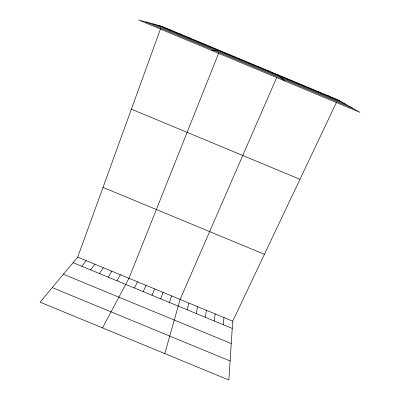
<?xml version="1.0" encoding="UTF-8"?>
<svg xmlns="http://www.w3.org/2000/svg" width="400" height="400" viewBox="0 0 400 400"><rect width="100%" height="100%" fill="white"/><g stroke="black" fill="none" stroke-linecap="round" stroke-linejoin="round"><path stroke-width="0.6" d="M336.41 102.465L232.72 321.175L228.85 380L40.08 302.16L77.725 257.12L160.65 28.455M223.245 324.705L223.955 317.555M214.245 320.985L215.19 313.93M248.775 63.02L248.825 62.645M205.24 317.265L206.425 310.305M196.235 313.545L197.65 306.68M187.23 309.825L188.88 303.055M164.79 353.585L180.105 299.43L276.69 77.54M169.47 302.49L171.585 295.91M160.72 298.87L163.065 292.385M218.84 52.745L128.955 278.29L102.495 327.9M151.97 295.255L154.54 288.865M143.215 291.64L146.015 285.34M134.455 288.02L137.485 281.815M116.935 280.78L120.425 274.765M108.17 277.16L111.89 271.235M99.405 273.54L103.35 267.71M90.635 269.915L94.81 264.18M81.865 266.29L86.27 260.65M238.78 58.85L239.13 58.6M228.79 54.68L229.435 54.55M211.865 50.54L219.735 50.505M208.79 46.335L210.03 46.455M198.785 42.16L200.325 42.4M188.78 37.98L190.615 38.35M178.77 33.805L180.905 34.295M168.755 29.625L171.19 30.24M77.725 257.12L232.72 321.175M73.09 262.665L232.24 328.425M63.405 274.255L231.245 343.56M52.25 287.6L230.1 360.985M103.01 187.395L264.42 254.305M158.74 25.44L340.365 101.255M152.97 23.875L345.995 104.445M146.21 22.04L352.59 108.18M131.38 109.17L299.98 179.3M327.74 95.585L330.1 96.97M317.775 91.425L319.83 92.685M307.81 87.265L309.56 88.395M297.84 83.105L299.285 84.105M287.865 78.94L289.01 79.815M277.89 74.78L284.875 81.01M268.205 70.735L268.745 71.36M258.515 66.69L258.76 67.19M161.47 26.185L138.685 20L359.92 112.335L337.7 99.745L161.47 26.185"/></g></svg>
